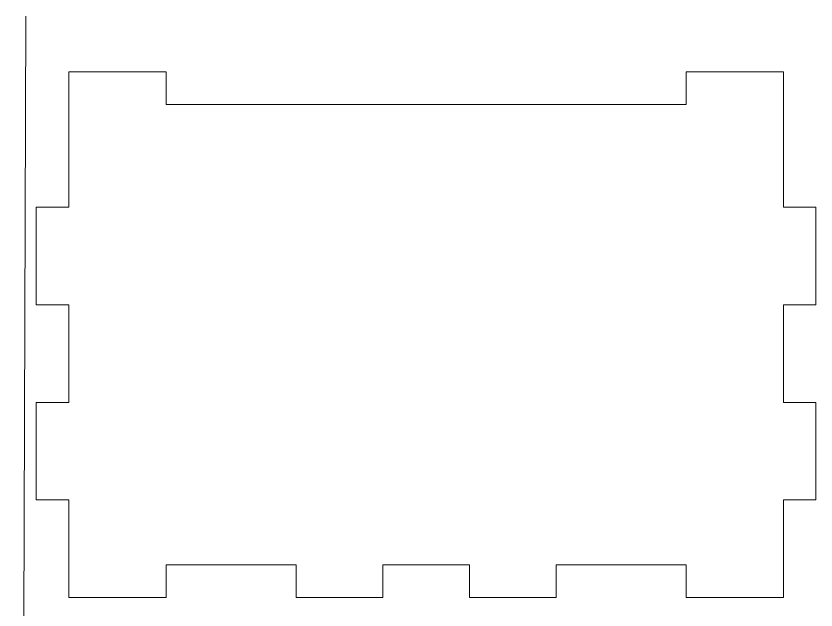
# Model space of a CAD drawing. Header units: inches. Extents: x -11.8 to 10.7, y -6 to 6.
# Drawn here: x -6.479 to -3.307, y 3.645 to 6 of the extents above; entities that cross this region are included whole.
import ezdxf

# ---------------------------------------------------------------- set-up
doc = ezdxf.new("R2010")
doc.units = ezdxf.units.IN
doc.header["$MEASUREMENT"] = 0
doc.layers.add('Layer 1', color=7, linetype='Continuous', plot=False)

msp = doc.modelspace()

# ---------------------------------------------------------------- linework, layer by layer
at = {"layer": 'Layer 1', "color": 250, "lineweight": 9}
msp.add_open_spline([(-6.4407, 6), (-6.4407, 6), (-6.4793, -6), (-6.4793, -6)], degree=3, dxfattribs=at)
at = {"layer": 'Layer 1', "lineweight": 9}
for points in [[(-6.2703, 5.7782), (-6.2703, 5.7782), (-5.8837, 5.7782), (-5.8837, 5.7782)], [(-6.2703, 5.2417), (-6.2703, 5.2417), (-6.2703, 5.7782), (-6.2703, 5.7782)], [(-5.8837, 5.7782), (-5.8837, 5.7782), (-5.8837, 5.6494), (-5.8837, 5.6494)], [(-3.8222, 5.6494), (-3.8222, 5.6494), (-3.8222, 5.7782), (-3.8222, 5.7782)], [(-3.8222, 5.7782), (-3.8222, 5.7782), (-3.4356, 5.7782), (-3.4356, 5.7782)], [(-3.4356, 5.7782), (-3.4356, 5.7782), (-3.4356, 5.2417), (-3.4356, 5.2417)], [(-5.8837, 5.6494), (-5.8837, 5.6494), (-3.8222, 5.6494), (-3.8222, 5.6494)], [(-6.3991, 4.8551), (-6.3991, 4.8551), (-6.3991, 5.2417), (-6.3991, 5.2417)], [(-6.3991, 5.2417), (-6.3991, 5.2417), (-6.2703, 5.2417), (-6.2703, 5.2417)], [(-3.4356, 5.2417), (-3.4356, 5.2417), (-3.3068, 5.2417), (-3.3068, 5.2417)], [(-3.3068, 5.2417), (-3.3068, 5.2417), (-3.3068, 4.8551), (-3.3068, 4.8551)], [(-6.2703, 4.8551), (-6.2703, 4.8551), (-6.3991, 4.8551), (-6.3991, 4.8551)], [(-6.2703, 4.4686), (-6.2703, 4.4686), (-6.2703, 4.8551), (-6.2703, 4.8551)], [(-3.3068, 4.8551), (-3.3068, 4.8551), (-3.4356, 4.8551), (-3.4356, 4.8551)], [(-3.4356, 4.8551), (-3.4356, 4.8551), (-3.4356, 4.4686), (-3.4356, 4.4686)], [(-6.3991, 4.082), (-6.3991, 4.082), (-6.3991, 4.4686), (-6.3991, 4.4686)], [(-6.3991, 4.4686), (-6.3991, 4.4686), (-6.2703, 4.4686), (-6.2703, 4.4686)], [(-3.4356, 4.4686), (-3.4356, 4.4686), (-3.3068, 4.4686), (-3.3068, 4.4686)], [(-3.3068, 4.4686), (-3.3068, 4.4686), (-3.3068, 4.082), (-3.3068, 4.082)], [(-6.2703, 4.082), (-6.2703, 4.082), (-6.3991, 4.082), (-6.3991, 4.082)], [(-6.2703, 3.6955), (-6.2703, 3.6955), (-6.2703, 4.082), (-6.2703, 4.082)], [(-3.3068, 4.082), (-3.3068, 4.082), (-3.4356, 4.082), (-3.4356, 4.082)], [(-3.4356, 4.082), (-3.4356, 4.082), (-3.4356, 3.6955), (-3.4356, 3.6955)], [(-5.3683, 3.8243), (-5.3683, 3.8243), (-5.8837, 3.8243), (-5.8837, 3.8243)], [(-5.8837, 3.8243), (-5.8837, 3.8243), (-5.8837, 3.6955), (-5.8837, 3.6955)], [(-5.3683, 3.6955), (-5.3683, 3.6955), (-5.3683, 3.8243), (-5.3683, 3.8243)], [(-4.6812, 3.8243), (-4.6812, 3.8243), (-5.0247, 3.8243), (-5.0247, 3.8243)], [(-5.0247, 3.8243), (-5.0247, 3.8243), (-5.0247, 3.6955), (-5.0247, 3.6955)], [(-4.6812, 3.6955), (-4.6812, 3.6955), (-4.6812, 3.8243), (-4.6812, 3.8243)], [(-3.8222, 3.8243), (-3.8222, 3.8243), (-4.3376, 3.8243), (-4.3376, 3.8243)], [(-4.3376, 3.8243), (-4.3376, 3.8243), (-4.3376, 3.6955), (-4.3376, 3.6955)], [(-3.8222, 3.6955), (-3.8222, 3.6955), (-3.8222, 3.8243), (-3.8222, 3.8243)], [(-5.8837, 3.6955), (-5.8837, 3.6955), (-6.2703, 3.6955), (-6.2703, 3.6955)], [(-5.0247, 3.6955), (-5.0247, 3.6955), (-5.3683, 3.6955), (-5.3683, 3.6955)], [(-4.3376, 3.6955), (-4.3376, 3.6955), (-4.6812, 3.6955), (-4.6812, 3.6955)], [(-3.4356, 3.6955), (-3.4356, 3.6955), (-3.8222, 3.6955), (-3.8222, 3.6955)]]:
    msp.add_open_spline(points, degree=3, dxfattribs=at)

doc.saveas('drawing.dxf')
